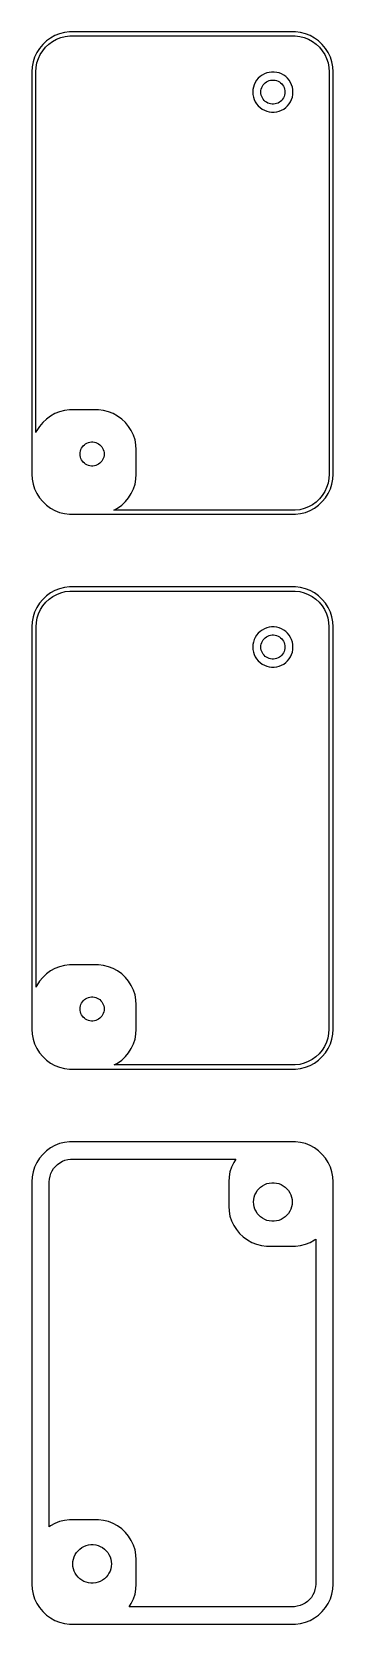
# Model space of a CAD drawing. Header units: metres. Extents: x -19 to 19, y 177 to 375.
import ezdxf

# ---------------------------------------------------------------- set-up
doc = ezdxf.new("R2010")
doc.units = ezdxf.units.M

msp = doc.modelspace()

# ---------------------------------------------------------------- linework, layer by layer
for p, q in [((-16.4291, 374.222), (-16.9371, 373.853)), ((-15.8789, 374.524), (-16.4291, 374.222)), ((-15.2951, 374.755), (-15.8789, 374.524)), ((-15.666, 374.072), (-15.1406, 374.28)), ((-14.6869, 374.911), (-15.2951, 374.755)), ((-15.1406, 374.28), (-14.5932, 374.42)), ((-14.0639, 374.99), (-14.6869, 374.911)), ((-14.5932, 374.42), (-14.0325, 374.491)), ((14.0639, 374.99), (-14.0639, 374.99)), ((-14.0325, 374.491), (14.0325, 374.491)), ((14.0325, 374.491), (14.5932, 374.42)), ((14.6869, 374.911), (14.0639, 374.99)), ((14.5932, 374.42), (15.1406, 374.28)), ((15.2951, 374.755), (14.6869, 374.911)), ((15.1406, 374.28), (15.666, 374.072)), ((15.8789, 374.524), (15.2951, 374.755)), ((16.4291, 374.222), (15.8789, 374.524)), ((16.9371, 373.853), (16.4291, 374.222)), ((-18.1315, 372.409), (-18.3989, 371.841)), ((-17.7951, 372.939), (-18.1315, 372.409)), ((-17.3948, 373.423), (-17.7951, 372.939)), ((-17.6934, 372.168), (-17.3906, 372.645)), ((-16.9371, 373.853), (-17.3948, 373.423)), ((-17.3906, 372.645), (-17.0303, 373.08)), ((-17.0303, 373.08), (-16.6184, 373.467)), ((-16.6184, 373.467), (-16.1612, 373.799)), ((-16.1612, 373.799), (-15.666, 374.072)), ((15.666, 374.072), (16.1612, 373.799)), ((16.1612, 373.799), (16.6184, 373.467)), ((16.6184, 373.467), (17.0303, 373.08)), ((17.3948, 373.423), (16.9371, 373.853)), ((17.0303, 373.08), (17.3906, 372.645)), ((17.3906, 372.645), (17.6934, 372.168)), ((17.7951, 372.939), (17.3948, 373.423)), ((18.1315, 372.409), (17.7951, 372.939)), ((18.3989, 371.841), (18.1315, 372.409)), ((-18.7106, 370.627), (-18.75, 370)), ((-18.5929, 371.243), (-18.7106, 370.627)), ((-18.3989, 371.841), (-18.5929, 371.243)), ((-18.25, 370), (-18.2145, 370.564)), ((-18.2145, 370.564), (-18.1086, 371.119)), ((-18.1086, 371.119), (-17.934, 371.657)), ((-17.934, 371.657), (-17.6934, 372.168)), ((17.6934, 372.168), (17.934, 371.657)), ((17.934, 371.657), (18.1086, 371.119)), ((18.1086, 371.119), (18.2145, 370.564)), ((18.2145, 370.564), (18.25, 370)), ((18.5929, 371.243), (18.3989, 371.841)), ((18.7106, 370.627), (18.5929, 371.243)), ((18.75, 370), (18.7106, 370.627)), ((-18.75, 370), (-18.75, 320)), ((-18.25, 325.157), (-18.25, 370)), ((8.92555, 368.42), (8.82854, 368.122)), ((9.05922, 368.704), (8.92555, 368.42)), ((9.22745, 368.969), (9.05922, 368.704)), ((9.42757, 369.211), (9.22745, 368.969)), ((9.65643, 369.426), (9.42757, 369.211)), ((9.91043, 369.611), (9.65643, 369.426)), ((10.1855, 369.762), (9.91043, 369.611)), ((9.93553, 368.223), (10.0365, 368.382)), ((10.0365, 368.382), (10.1565, 368.527)), ((10.1565, 368.527), (10.2939, 368.656)), ((10.4774, 369.878), (10.1855, 369.762)), ((10.2939, 368.656), (10.4463, 368.766)), ((10.4463, 368.766), (10.6113, 368.857)), ((10.7815, 369.956), (10.4774, 369.878)), ((10.6113, 368.857), (10.7865, 368.927)), ((11.093, 369.995), (10.7815, 369.956)), ((10.7865, 368.927), (10.9689, 368.973)), ((10.9689, 368.973), (11.1558, 368.997)), ((11.407, 369.995), (11.093, 369.995)), ((11.1558, 368.997), (11.3442, 368.997)), ((11.3442, 368.997), (11.5311, 368.973)), ((11.7184, 369.956), (11.407, 369.995)), ((11.5311, 368.973), (11.7135, 368.927)), ((11.7135, 368.927), (11.8887, 368.857)), ((12.0225, 369.878), (11.7184, 369.956)), ((11.8887, 368.857), (12.0537, 368.766)), ((12.3144, 369.762), (12.0225, 369.878)), ((12.0537, 368.766), (12.2061, 368.656)), ((12.2061, 368.656), (12.3434, 368.527)), ((12.5896, 369.611), (12.3144, 369.762)), ((12.3434, 368.527), (12.4635, 368.382)), ((12.4635, 368.382), (12.5645, 368.223)), ((12.8436, 369.426), (12.5896, 369.611)), ((13.0724, 369.211), (12.8436, 369.426)), ((13.2725, 368.969), (13.0724, 369.211)), ((13.4408, 368.704), (13.2725, 368.969)), ((13.5744, 368.42), (13.4408, 368.704)), ((13.6714, 368.122), (13.5744, 368.42)), ((18.25, 370), (18.25, 320)), ((18.75, 320), (18.75, 370)), ((8.7697, 367.813), (8.75, 367.5)), ((8.75, 367.5), (8.7697, 367.187)), ((8.82854, 368.122), (8.7697, 367.813)), ((8.7697, 367.187), (8.82854, 366.878)), ((8.82854, 366.878), (8.92555, 366.58)), ((8.92555, 366.58), (9.05922, 366.296)), ((9.05922, 366.296), (9.22745, 366.031)), ((9.75, 367.5), (9.76183, 367.688)), ((9.76183, 367.312), (9.75, 367.5)), ((9.76183, 367.688), (9.79712, 367.873)), ((9.79712, 367.127), (9.76183, 367.312)), ((9.79712, 367.873), (9.85533, 368.052)), ((9.85533, 366.948), (9.79712, 367.127)), ((9.85533, 368.052), (9.93553, 368.223)), ((9.93553, 366.777), (9.85533, 366.948)), ((10.0365, 366.618), (9.93553, 366.777)), ((10.1565, 366.473), (10.0365, 366.618)), ((10.2939, 366.344), (10.1565, 366.473)), ((10.4463, 366.234), (10.2939, 366.344)), ((12.2061, 366.344), (12.0537, 366.234)), ((12.3434, 366.473), (12.2061, 366.344)), ((12.4635, 366.618), (12.3434, 366.473)), ((12.5645, 366.777), (12.4635, 366.618)), ((12.5645, 368.223), (12.6447, 368.052)), ((12.6447, 366.948), (12.5645, 366.777)), ((12.6447, 368.052), (12.7029, 367.873)), ((12.7029, 367.127), (12.6447, 366.948)), ((12.7029, 367.873), (12.7382, 367.688)), ((12.7382, 367.312), (12.7029, 367.127)), ((12.7382, 367.688), (12.75, 367.5)), ((12.75, 367.5), (12.7382, 367.312)), ((13.2725, 366.031), (13.4408, 366.296)), ((13.4408, 366.296), (13.5744, 366.58)), ((13.5744, 366.58), (13.6714, 366.878)), ((13.7303, 367.813), (13.6714, 368.122)), ((13.6714, 366.878), (13.7303, 367.187)), ((13.75, 367.5), (13.7303, 367.813)), ((13.7303, 367.187), (13.75, 367.5)), ((9.22745, 366.031), (9.42757, 365.789)), ((9.42757, 365.789), (9.65643, 365.574)), ((9.65643, 365.574), (9.91043, 365.389)), ((9.91043, 365.389), (10.1855, 365.238)), ((10.1855, 365.238), (10.4774, 365.122)), ((10.6113, 366.143), (10.4463, 366.234)), ((10.4774, 365.122), (10.7815, 365.044)), ((10.7865, 366.073), (10.6113, 366.143)), ((10.7815, 365.044), (11.093, 365.005)), ((10.9689, 366.027), (10.7865, 366.073)), ((11.1558, 366.003), (10.9689, 366.027)), ((11.093, 365.005), (11.407, 365.005)), ((11.3442, 366.003), (11.1558, 366.003)), ((11.5311, 366.027), (11.3442, 366.003)), ((11.407, 365.005), (11.7184, 365.044)), ((11.7135, 366.073), (11.5311, 366.027)), ((11.8887, 366.143), (11.7135, 366.073)), ((11.7184, 365.044), (12.0225, 365.122)), ((12.0537, 366.234), (11.8887, 366.143)), ((12.0225, 365.122), (12.3144, 365.238)), ((12.3144, 365.238), (12.5896, 365.389)), ((12.5896, 365.389), (12.8436, 365.574)), ((12.8436, 365.574), (13.0724, 365.789)), ((13.0724, 365.789), (13.2725, 366.031)), ((-16.9371, 326.853), (-17.3948, 326.423)), ((-16.4291, 327.222), (-16.9371, 326.853)), ((-15.8789, 327.524), (-16.4291, 327.222)), ((-15.2951, 327.755), (-15.8789, 327.524)), ((-14.6869, 327.911), (-15.2951, 327.755)), ((-14.0639, 327.99), (-14.6869, 327.911)), ((-10.436, 327.99), (-14.0639, 327.99)), ((-9.81308, 327.911), (-10.436, 327.99)), ((-9.20491, 327.755), (-9.81308, 327.911)), ((-8.62109, 327.524), (-9.20491, 327.755)), ((-8.07086, 327.222), (-8.62109, 327.524)), ((-7.56287, 326.853), (-8.07086, 327.222)), ((-7.10515, 326.423), (-7.56287, 326.853)), ((-18.1315, 325.409), (-18.25, 325.157)), ((-17.7951, 325.939), (-18.1315, 325.409)), ((-17.3948, 326.423), (-17.7951, 325.939)), ((-6.70491, 325.939), (-7.10515, 326.423)), ((-6.36845, 325.409), (-6.70491, 325.939)), ((-6.1011, 324.841), (-6.36845, 325.409)), ((-5.90707, 324.243), (-6.1011, 324.841)), ((-12.7382, 322.688), (-12.7029, 322.873)), ((-12.7029, 322.873), (-12.6447, 323.052)), ((-12.6447, 323.052), (-12.5645, 323.223)), ((-12.5645, 323.223), (-12.4635, 323.382)), ((-12.4635, 323.382), (-12.3434, 323.527)), ((-12.3434, 323.527), (-12.2061, 323.656)), ((-12.2061, 323.656), (-12.0537, 323.766)), ((-12.0537, 323.766), (-11.8887, 323.857)), ((-11.8887, 323.857), (-11.7135, 323.927)), ((-11.7135, 323.927), (-11.5311, 323.973)), ((-11.5311, 323.973), (-11.3442, 323.997)), ((-11.3442, 323.997), (-11.1558, 323.997)), ((-11.1558, 323.997), (-10.9689, 323.973)), ((-10.9689, 323.973), (-10.7865, 323.927)), ((-10.7865, 323.927), (-10.6113, 323.857)), ((-10.6113, 323.857), (-10.4463, 323.766)), ((-10.4463, 323.766), (-10.2939, 323.656)), ((-10.2939, 323.656), (-10.1565, 323.527)), ((-10.1565, 323.527), (-10.0365, 323.382)), ((-10.0365, 323.382), (-9.93553, 323.223)), ((-9.93553, 323.223), (-9.85533, 323.052)), ((-9.85533, 323.052), (-9.79712, 322.873)), ((-9.79712, 322.873), (-9.76183, 322.688)), ((-5.78941, 323.627), (-5.90707, 324.243)), ((-5.75, 323), (-5.78941, 323.627)), ((-5.75, 320), (-5.75, 323)), ((-12.75, 322.5), (-12.7382, 322.688)), ((-12.7382, 322.312), (-12.75, 322.5)), ((-12.7029, 322.127), (-12.7382, 322.312)), ((-12.6447, 321.948), (-12.7029, 322.127)), ((-12.5645, 321.777), (-12.6447, 321.948)), ((-12.4635, 321.618), (-12.5645, 321.777)), ((-12.3434, 321.473), (-12.4635, 321.618)), ((-12.2061, 321.344), (-12.3434, 321.473)), ((-12.0537, 321.234), (-12.2061, 321.344)), ((-11.8887, 321.143), (-12.0537, 321.234)), ((-11.7135, 321.073), (-11.8887, 321.143)), ((-11.5311, 321.027), (-11.7135, 321.073)), ((-11.3442, 321.003), (-11.5311, 321.027)), ((-11.1558, 321.003), (-11.3442, 321.003)), ((-10.9689, 321.027), (-11.1558, 321.003)), ((-10.7865, 321.073), (-10.9689, 321.027)), ((-10.6113, 321.143), (-10.7865, 321.073)), ((-10.4463, 321.234), (-10.6113, 321.143)), ((-10.2939, 321.344), (-10.4463, 321.234)), ((-10.1565, 321.473), (-10.2939, 321.344)), ((-10.0365, 321.618), (-10.1565, 321.473)), ((-9.93553, 321.777), (-10.0365, 321.618)), ((-9.85533, 321.948), (-9.93553, 321.777)), ((-9.79712, 322.127), (-9.85533, 321.948)), ((-9.76183, 322.312), (-9.79712, 322.127)), ((-9.76183, 322.688), (-9.75, 322.5)), ((-9.75, 322.5), (-9.76183, 322.312)), ((-18.75, 320), (-18.7106, 319.373)), ((-18.7106, 319.373), (-18.5929, 318.757)), ((-18.5929, 318.757), (-18.3989, 318.159)), ((-6.1011, 318.159), (-5.90707, 318.757)), ((-5.90707, 318.757), (-5.78941, 319.373)), ((-5.78941, 319.373), (-5.75, 320)), ((18.1086, 318.881), (17.934, 318.343)), ((18.2145, 319.436), (18.1086, 318.881)), ((18.25, 320), (18.2145, 319.436)), ((18.3989, 318.159), (18.5929, 318.757)), ((18.5929, 318.757), (18.7106, 319.373)), ((18.7106, 319.373), (18.75, 320)), ((-18.3989, 318.159), (-18.1315, 317.591)), ((-18.1315, 317.591), (-17.7951, 317.061)), ((-17.7951, 317.061), (-17.3948, 316.577)), ((-7.10515, 316.577), (-6.70491, 317.061)), ((-6.70491, 317.061), (-6.36845, 317.591)), ((-6.36845, 317.591), (-6.1011, 318.159)), ((17.0303, 316.92), (16.6184, 316.533)), ((17.3906, 317.355), (17.0303, 316.92)), ((17.6934, 317.832), (17.3906, 317.355)), ((17.3948, 316.577), (17.7951, 317.061)), ((17.934, 318.343), (17.6934, 317.832)), ((17.7951, 317.061), (18.1315, 317.591)), ((18.1315, 317.591), (18.3989, 318.159)), ((-17.3948, 316.577), (-16.9371, 316.147)), ((-16.9371, 316.147), (-16.4291, 315.778)), ((-16.4291, 315.778), (-15.8789, 315.476)), ((-15.8789, 315.476), (-15.2951, 315.245)), ((-15.2951, 315.245), (-14.6869, 315.089)), ((-14.6869, 315.089), (-14.0639, 315.01)), ((-14.0639, 315.01), (14.0639, 315.01)), ((-8.56104, 315.509), (-8.07086, 315.778)), ((14.0325, 315.509), (-8.56104, 315.509)), ((-8.07086, 315.778), (-7.56287, 316.147)), ((-7.56287, 316.147), (-7.10515, 316.577)), ((14.5932, 315.58), (14.0325, 315.509)), ((14.0639, 315.01), (14.6869, 315.089)), ((15.1406, 315.72), (14.5932, 315.58)), ((14.6869, 315.089), (15.2951, 315.245)), ((15.666, 315.928), (15.1406, 315.72)), ((15.2951, 315.245), (15.8789, 315.476)), ((16.1612, 316.201), (15.666, 315.928)), ((15.8789, 315.476), (16.4291, 315.778)), ((16.6184, 316.533), (16.1612, 316.201)), ((16.4291, 315.778), (16.9371, 316.147)), ((16.9371, 316.147), (17.3948, 316.577)), ((-16.4291, 305.222), (-16.9371, 304.853)), ((-15.8789, 305.524), (-16.4291, 305.222)), ((-16.1444, 304.773), (-15.6526, 305.043)), ((-15.2951, 305.755), (-15.8789, 305.524)), ((-15.6526, 305.043), (-15.1308, 305.25)), ((-14.6869, 305.911), (-15.2951, 305.755)), ((-15.1308, 305.25), (-14.5873, 305.389)), ((-14.0639, 305.99), (-14.6869, 305.911)), ((-14.5873, 305.389), (-14.0306, 305.46)), ((14.0639, 305.99), (-14.0639, 305.99)), ((-14.0306, 305.46), (14.0306, 305.46)), ((14.0306, 305.46), (14.5873, 305.389)), ((14.6869, 305.911), (14.0639, 305.99)), ((14.5873, 305.389), (15.1308, 305.25)), ((15.2951, 305.755), (14.6869, 305.911)), ((15.1308, 305.25), (15.6526, 305.043)), ((15.8789, 305.524), (15.2951, 305.755)), ((15.6526, 305.043), (16.1444, 304.773)), ((16.4291, 305.222), (15.8789, 305.524)), ((16.9371, 304.853), (16.4291, 305.222)), ((-18.1315, 303.409), (-18.3989, 302.841)), ((-17.7951, 303.939), (-18.1315, 303.409)), ((-17.9047, 302.645), (-17.6658, 303.153)), ((-17.3948, 304.423), (-17.7951, 303.939)), ((-17.6658, 303.153), (-17.3651, 303.627)), ((-16.9371, 304.853), (-17.3948, 304.423)), ((-17.3651, 303.627), (-17.0074, 304.059)), ((-17.0074, 304.059), (-16.5983, 304.443)), ((-16.5983, 304.443), (-16.1444, 304.773)), ((16.1444, 304.773), (16.5983, 304.443)), ((16.5983, 304.443), (17.0074, 304.059)), ((17.3948, 304.423), (16.9371, 304.853)), ((17.0074, 304.059), (17.3651, 303.627)), ((17.3651, 303.627), (17.6658, 303.153)), ((17.7951, 303.939), (17.3948, 304.423)), ((17.6658, 303.153), (17.9047, 302.645)), ((18.1315, 303.409), (17.7951, 303.939)), ((18.3989, 302.841), (18.1315, 303.409)), ((-18.7106, 301.627), (-18.75, 301)), ((-18.75, 301), (-18.75, 251)), ((-18.5929, 302.243), (-18.7106, 301.627)), ((-18.3989, 302.841), (-18.5929, 302.243)), ((-18.2185, 301), (-18.1833, 301.56)), ((-18.2185, 256.224), (-18.2185, 301)), ((-18.1833, 301.56), (-18.0782, 302.111)), ((-18.0782, 302.111), (-17.9047, 302.645)), ((10.7815, 300.956), (10.4774, 300.878)), ((11.093, 300.995), (10.7815, 300.956)), ((11.407, 300.995), (11.093, 300.995)), ((11.7184, 300.956), (11.407, 300.995)), ((12.0225, 300.878), (11.7184, 300.956)), ((17.9047, 302.645), (18.0782, 302.111)), ((18.0782, 302.111), (18.1833, 301.56)), ((18.1833, 301.56), (18.2185, 301)), ((18.2185, 301), (18.2185, 251)), ((18.5929, 302.243), (18.3989, 302.841)), ((18.7106, 301.627), (18.5929, 302.243)), ((18.75, 301), (18.7106, 301.627)), ((18.75, 251), (18.75, 301)), ((8.82854, 299.122), (8.7697, 298.813)), ((8.92555, 299.42), (8.82854, 299.122)), ((9.05922, 299.704), (8.92555, 299.42)), ((9.22745, 299.969), (9.05922, 299.704)), ((9.42757, 300.211), (9.22745, 299.969)), ((9.65643, 300.426), (9.42757, 300.211)), ((9.91043, 300.611), (9.65643, 300.426)), ((9.79712, 298.873), (9.85533, 299.052)), ((9.85533, 299.052), (9.93553, 299.223)), ((10.1855, 300.762), (9.91043, 300.611)), ((9.93553, 299.223), (10.0365, 299.382)), ((10.0365, 299.382), (10.1565, 299.527)), ((10.1565, 299.527), (10.2939, 299.656)), ((10.4774, 300.878), (10.1855, 300.762)), ((10.2939, 299.656), (10.4463, 299.766)), ((10.4463, 299.766), (10.6113, 299.857)), ((10.6113, 299.857), (10.7865, 299.927)), ((10.7865, 299.927), (10.9689, 299.973)), ((10.9689, 299.973), (11.1558, 299.997)), ((11.1558, 299.997), (11.3442, 299.997)), ((11.3442, 299.997), (11.5311, 299.973)), ((11.5311, 299.973), (11.7135, 299.927)), ((11.7135, 299.927), (11.8887, 299.857)), ((11.8887, 299.857), (12.0537, 299.766)), ((12.3144, 300.762), (12.0225, 300.878)), ((12.0537, 299.766), (12.2061, 299.656)), ((12.2061, 299.656), (12.3434, 299.527)), ((12.5896, 300.611), (12.3144, 300.762)), ((12.3434, 299.527), (12.4635, 299.382)), ((12.4635, 299.382), (12.5645, 299.223)), ((12.5645, 299.223), (12.6447, 299.052)), ((12.8436, 300.426), (12.5896, 300.611)), ((12.6447, 299.052), (12.7029, 298.873)), ((13.0724, 300.211), (12.8436, 300.426)), ((13.2725, 299.969), (13.0724, 300.211)), ((13.4408, 299.704), (13.2725, 299.969)), ((13.5744, 299.42), (13.4408, 299.704)), ((13.6714, 299.122), (13.5744, 299.42)), ((13.7303, 298.813), (13.6714, 299.122)), ((8.7697, 298.813), (8.75, 298.5)), ((8.75, 298.5), (8.7697, 298.187)), ((8.7697, 298.187), (8.82854, 297.878)), ((8.82854, 297.878), (8.92555, 297.58)), ((8.92555, 297.58), (9.05922, 297.296)), ((9.05922, 297.296), (9.22745, 297.031)), ((9.22745, 297.031), (9.42757, 296.789)), ((9.75, 298.5), (9.76183, 298.688)), ((9.76183, 298.312), (9.75, 298.5)), ((9.76183, 298.688), (9.79712, 298.873)), ((9.79712, 298.127), (9.76183, 298.312)), ((9.85533, 297.948), (9.79712, 298.127)), ((9.93553, 297.777), (9.85533, 297.948)), ((10.0365, 297.618), (9.93553, 297.777)), ((10.1565, 297.473), (10.0365, 297.618)), ((10.2939, 297.344), (10.1565, 297.473)), ((10.4463, 297.234), (10.2939, 297.344)), ((10.6113, 297.143), (10.4463, 297.234)), ((10.7865, 297.073), (10.6113, 297.143)), ((10.9689, 297.027), (10.7865, 297.073)), ((11.1558, 297.003), (10.9689, 297.027)), ((11.3442, 297.003), (11.1558, 297.003)), ((11.5311, 297.027), (11.3442, 297.003)), ((11.7135, 297.073), (11.5311, 297.027)), ((11.8887, 297.143), (11.7135, 297.073)), ((12.0537, 297.234), (11.8887, 297.143)), ((12.2061, 297.344), (12.0537, 297.234)), ((12.3434, 297.473), (12.2061, 297.344)), ((12.4635, 297.618), (12.3434, 297.473)), ((12.5645, 297.777), (12.4635, 297.618)), ((12.6447, 297.948), (12.5645, 297.777)), ((12.7029, 298.127), (12.6447, 297.948)), ((12.7029, 298.873), (12.7382, 298.688)), ((12.7382, 298.312), (12.7029, 298.127)), ((12.7382, 298.688), (12.75, 298.5)), ((12.75, 298.5), (12.7382, 298.312)), ((13.0724, 296.789), (13.2725, 297.031)), ((13.2725, 297.031), (13.4408, 297.296)), ((13.4408, 297.296), (13.5744, 297.58)), ((13.5744, 297.58), (13.6714, 297.878)), ((13.6714, 297.878), (13.7303, 298.187)), ((13.75, 298.5), (13.7303, 298.813)), ((13.7303, 298.187), (13.75, 298.5)), ((9.42757, 296.789), (9.65643, 296.574)), ((9.65643, 296.574), (9.91043, 296.389)), ((9.91043, 296.389), (10.1855, 296.238)), ((10.1855, 296.238), (10.4774, 296.122)), ((10.4774, 296.122), (10.7815, 296.044)), ((10.7815, 296.044), (11.093, 296.005)), ((11.093, 296.005), (11.407, 296.005)), ((11.407, 296.005), (11.7184, 296.044)), ((11.7184, 296.044), (12.0225, 296.122)), ((12.0225, 296.122), (12.3144, 296.238)), ((12.3144, 296.238), (12.5896, 296.389)), ((12.5896, 296.389), (12.8436, 296.574)), ((12.8436, 296.574), (13.0724, 296.789)), ((-17.3948, 257.423), (-17.7951, 256.939)), ((-16.9371, 257.853), (-17.3948, 257.423)), ((-16.4291, 258.222), (-16.9371, 257.853)), ((-15.8789, 258.524), (-16.4291, 258.222)), ((-15.2951, 258.755), (-15.8789, 258.524)), ((-14.6869, 258.911), (-15.2951, 258.755)), ((-14.0639, 258.99), (-14.6869, 258.911)), ((-10.436, 258.99), (-14.0639, 258.99)), ((-9.81308, 258.911), (-10.436, 258.99)), ((-9.20491, 258.755), (-9.81308, 258.911)), ((-8.62109, 258.524), (-9.20491, 258.755)), ((-8.07086, 258.222), (-8.62109, 258.524)), ((-7.56287, 257.853), (-8.07086, 258.222)), ((-7.10515, 257.423), (-7.56287, 257.853)), ((-6.70491, 256.939), (-7.10515, 257.423)), ((-18.1315, 256.409), (-18.2185, 256.224)), ((-17.7951, 256.939), (-18.1315, 256.409)), ((-6.36845, 256.409), (-6.70491, 256.939)), ((-6.1011, 255.841), (-6.36845, 256.409)), ((-5.90707, 255.243), (-6.1011, 255.841)), ((-12.75, 253.5), (-12.7382, 253.688)), ((-12.7382, 253.312), (-12.75, 253.5)), ((-12.7382, 253.688), (-12.7029, 253.873)), ((-12.7029, 253.873), (-12.6447, 254.052)), ((-12.6447, 254.052), (-12.5645, 254.223)), ((-12.5645, 254.223), (-12.4635, 254.382)), ((-12.4635, 254.382), (-12.3434, 254.527)), ((-12.3434, 254.527), (-12.2061, 254.656)), ((-12.2061, 254.656), (-12.0537, 254.766)), ((-12.0537, 254.766), (-11.8887, 254.857)), ((-11.8887, 254.857), (-11.7135, 254.927)), ((-11.7135, 254.927), (-11.5311, 254.973)), ((-11.5311, 254.973), (-11.3442, 254.997)), ((-11.3442, 254.997), (-11.1558, 254.997)), ((-11.1558, 254.997), (-10.9689, 254.973)), ((-10.9689, 254.973), (-10.7865, 254.927)), ((-10.7865, 254.927), (-10.6113, 254.857)), ((-10.6113, 254.857), (-10.4463, 254.766)), ((-10.4463, 254.766), (-10.2939, 254.656)), ((-10.2939, 254.656), (-10.1565, 254.527)), ((-10.1565, 254.527), (-10.0365, 254.382)), ((-10.0365, 254.382), (-9.93553, 254.223)), ((-9.93553, 254.223), (-9.85533, 254.052)), ((-9.85533, 254.052), (-9.79712, 253.873)), ((-9.79712, 253.873), (-9.76183, 253.688)), ((-9.76183, 253.688), (-9.75, 253.5)), ((-9.75, 253.5), (-9.76183, 253.312)), ((-5.78941, 254.627), (-5.90707, 255.243)), ((-5.75, 254), (-5.78941, 254.627)), ((-5.75, 251), (-5.75, 254)), ((-12.7029, 253.127), (-12.7382, 253.312)), ((-12.6447, 252.948), (-12.7029, 253.127)), ((-12.5645, 252.777), (-12.6447, 252.948)), ((-12.4635, 252.618), (-12.5645, 252.777)), ((-12.3434, 252.473), (-12.4635, 252.618)), ((-12.2061, 252.344), (-12.3434, 252.473)), ((-12.0537, 252.234), (-12.2061, 252.344)), ((-11.8887, 252.143), (-12.0537, 252.234)), ((-11.7135, 252.073), (-11.8887, 252.143)), ((-11.5311, 252.027), (-11.7135, 252.073)), ((-11.3442, 252.003), (-11.5311, 252.027)), ((-11.1558, 252.003), (-11.3442, 252.003)), ((-10.9689, 252.027), (-11.1558, 252.003)), ((-10.7865, 252.073), (-10.9689, 252.027)), ((-10.6113, 252.143), (-10.7865, 252.073)), ((-10.4463, 252.234), (-10.6113, 252.143)), ((-10.2939, 252.344), (-10.4463, 252.234)), ((-10.1565, 252.473), (-10.2939, 252.344)), ((-10.0365, 252.618), (-10.1565, 252.473)), ((-9.93553, 252.777), (-10.0365, 252.618)), ((-9.85533, 252.948), (-9.93553, 252.777)), ((-9.79712, 253.127), (-9.85533, 252.948)), ((-9.76183, 253.312), (-9.79712, 253.127)), ((-18.75, 251), (-18.7106, 250.373)), ((-18.7106, 250.373), (-18.5929, 249.757)), ((-18.5929, 249.757), (-18.3989, 249.159)), ((-6.1011, 249.159), (-5.90707, 249.757)), ((-5.90707, 249.757), (-5.78941, 250.373)), ((-5.78941, 250.373), (-5.75, 251)), ((18.0782, 249.889), (17.9047, 249.355)), ((18.1833, 250.44), (18.0782, 249.889)), ((18.2185, 251), (18.1833, 250.44)), ((18.3989, 249.159), (18.5929, 249.757)), ((18.5929, 249.757), (18.7106, 250.373)), ((18.7106, 250.373), (18.75, 251)), ((-18.3989, 249.159), (-18.1315, 248.591)), ((-18.1315, 248.591), (-17.7951, 248.061)), ((-17.7951, 248.061), (-17.3948, 247.577)), ((-17.3948, 247.577), (-16.9371, 247.147)), ((-7.56287, 247.147), (-7.10515, 247.577)), ((-7.10515, 247.577), (-6.70491, 248.061)), ((-6.70491, 248.061), (-6.36845, 248.591)), ((-6.36845, 248.591), (-6.1011, 249.159)), ((16.5983, 247.557), (16.1444, 247.227)), ((17.0074, 247.941), (16.5983, 247.557)), ((16.9371, 247.147), (17.3948, 247.577)), ((17.3651, 248.373), (17.0074, 247.941)), ((17.6658, 248.847), (17.3651, 248.373)), ((17.3948, 247.577), (17.7951, 248.061)), ((17.9047, 249.355), (17.6658, 248.847)), ((17.7951, 248.061), (18.1315, 248.591)), ((18.1315, 248.591), (18.3989, 249.159)), ((-16.9371, 247.147), (-16.4291, 246.778)), ((-16.4291, 246.778), (-15.8789, 246.476)), ((-15.8789, 246.476), (-15.2951, 246.245)), ((-15.2951, 246.245), (-14.6869, 246.089)), ((-14.6869, 246.089), (-14.0639, 246.01)), ((-14.0639, 246.01), (14.0639, 246.01)), ((-8.50392, 246.54), (-8.07086, 246.778)), ((14.0306, 246.54), (-8.50392, 246.54)), ((-8.07086, 246.778), (-7.56287, 247.147)), ((14.5873, 246.611), (14.0306, 246.54)), ((14.0639, 246.01), (14.6869, 246.089)), ((15.1308, 246.75), (14.5873, 246.611)), ((14.6869, 246.089), (15.2951, 246.245)), ((15.6526, 246.957), (15.1308, 246.75)), ((15.2951, 246.245), (15.8789, 246.476)), ((16.1444, 247.227), (15.6526, 246.957)), ((15.8789, 246.476), (16.4291, 246.778)), ((16.4291, 246.778), (16.9371, 247.147)), ((-16.9371, 235.853), (-17.3948, 235.423)), ((-16.4291, 236.222), (-16.9371, 235.853)), ((-15.8789, 236.524), (-16.4291, 236.222)), ((-15.2951, 236.755), (-15.8789, 236.524)), ((-14.6869, 236.911), (-15.2951, 236.755)), ((-14.0639, 236.99), (-14.6869, 236.911)), ((14.0639, 236.99), (-14.0639, 236.99)), ((14.6869, 236.911), (14.0639, 236.99)), ((15.2951, 236.755), (14.6869, 236.911)), ((15.8789, 236.524), (15.2951, 236.755)), ((16.4291, 236.222), (15.8789, 236.524)), ((16.9371, 235.853), (16.4291, 236.222)), ((17.3948, 235.423), (16.9371, 235.853)), ((-18.3989, 233.841), (-18.5929, 233.243)), ((-18.1315, 234.409), (-18.3989, 233.841)), ((-17.7951, 234.939), (-18.1315, 234.409)), ((-17.3948, 235.423), (-17.7951, 234.939)), ((-16.2242, 233.36), (-16.0342, 233.66)), ((-16.0342, 233.66), (-15.8082, 233.933)), ((-15.8082, 233.933), (-15.5497, 234.175)), ((-15.5497, 234.175), (-15.2628, 234.384)), ((-15.2628, 234.384), (-14.9521, 234.555)), ((-14.9521, 234.555), (-14.6225, 234.685)), ((-14.6225, 234.685), (-14.2791, 234.773)), ((-14.2791, 234.773), (-13.9273, 234.818)), ((-13.9273, 234.818), (6.62805, 234.818)), ((6.1011, 233.841), (5.90707, 233.243)), ((6.36845, 234.409), (6.1011, 233.841)), ((6.62805, 234.818), (6.36845, 234.409)), ((17.7951, 234.939), (17.3948, 235.423)), ((18.1315, 234.409), (17.7951, 234.939)), ((18.3989, 233.841), (18.1315, 234.409)), ((18.5929, 233.243), (18.3989, 233.841)), ((-18.7106, 232.627), (-18.75, 232)), ((-18.75, 232), (-18.75, 182)), ((-18.5929, 233.243), (-18.7106, 232.627)), ((-16.5734, 232), (-16.5511, 232.354)), ((-16.5734, 189.117), (-16.5734, 232)), ((-16.5511, 232.354), (-16.4847, 232.702)), ((-16.4847, 232.702), (-16.3751, 233.039)), ((-16.3751, 233.039), (-16.2242, 233.36)), ((5.78941, 232.627), (5.75, 232)), ((5.75, 232), (5.75, 229)), ((5.90707, 233.243), (5.78941, 232.627)), ((9.964, 231.526), (10.2281, 231.672)), ((10.2281, 231.672), (10.5083, 231.783)), ((10.5083, 231.783), (10.8003, 231.857)), ((10.8003, 231.857), (11.0993, 231.895)), ((11.0993, 231.895), (11.4007, 231.895)), ((11.4007, 231.895), (11.6997, 231.857)), ((11.6997, 231.857), (11.9916, 231.783)), ((11.9916, 231.783), (12.2719, 231.672)), ((12.2719, 231.672), (12.536, 231.526)), ((18.7106, 232.627), (18.5929, 233.243)), ((18.75, 232), (18.7106, 232.627)), ((18.75, 182), (18.75, 232)), ((8.84999, 229.5), (8.86891, 229.801)), ((8.86891, 229.801), (8.9254, 230.097)), ((8.9254, 230.097), (9.01852, 230.383)), ((9.01852, 230.383), (9.14685, 230.656)), ((9.14685, 230.656), (9.30835, 230.911)), ((9.30835, 230.911), (9.50047, 231.143)), ((9.50047, 231.143), (9.72017, 231.349)), ((9.72017, 231.349), (9.964, 231.526)), ((12.536, 231.526), (12.7798, 231.349)), ((12.7798, 231.349), (12.9995, 231.143)), ((12.9995, 231.143), (13.1916, 230.911)), ((13.1916, 230.911), (13.3531, 230.656)), ((13.3531, 230.656), (13.4815, 230.383)), ((13.4815, 230.383), (13.5746, 230.097)), ((13.5746, 230.097), (13.6311, 229.801)), ((13.6311, 229.801), (13.65, 229.5)), ((5.75, 229), (5.78941, 228.373)), ((5.78941, 228.373), (5.90707, 227.757)), ((5.90707, 227.757), (6.1011, 227.159)), ((8.86891, 229.199), (8.84999, 229.5)), ((8.9254, 228.903), (8.86891, 229.199)), ((9.01852, 228.617), (8.9254, 228.903)), ((9.14685, 228.344), (9.01852, 228.617)), ((9.30835, 228.089), (9.14685, 228.344)), ((9.50047, 227.857), (9.30835, 228.089)), ((9.72017, 227.651), (9.50047, 227.857)), ((12.9995, 227.857), (12.7798, 227.651)), ((13.1916, 228.089), (12.9995, 227.857)), ((13.3531, 228.344), (13.1916, 228.089)), ((13.4815, 228.617), (13.3531, 228.344)), ((13.5746, 228.903), (13.4815, 228.617)), ((13.6311, 229.199), (13.5746, 228.903)), ((13.65, 229.5), (13.6311, 229.199)), ((6.1011, 227.159), (6.36845, 226.591)), ((6.36845, 226.591), (6.70491, 226.061)), ((6.70491, 226.061), (7.10515, 225.577)), ((9.964, 227.474), (9.72017, 227.651)), ((10.2281, 227.328), (9.964, 227.474)), ((10.5083, 227.217), (10.2281, 227.328)), ((10.8003, 227.143), (10.5083, 227.217)), ((11.0993, 227.105), (10.8003, 227.143)), ((11.4007, 227.105), (11.0993, 227.105)), ((11.6997, 227.143), (11.4007, 227.105)), ((11.9916, 227.217), (11.6997, 227.143)), ((12.2719, 227.328), (11.9916, 227.217)), ((12.536, 227.474), (12.2719, 227.328)), ((12.7798, 227.651), (12.536, 227.474)), ((7.10515, 225.577), (7.56287, 225.147)), ((7.56287, 225.147), (8.07086, 224.778)), ((8.07086, 224.778), (8.62109, 224.476)), ((8.62109, 224.476), (9.20491, 224.245)), ((9.20491, 224.245), (9.81308, 224.089)), ((9.81308, 224.089), (10.436, 224.01)), ((10.436, 224.01), (14.0639, 224.01)), ((14.0639, 224.01), (14.6869, 224.089)), ((14.6869, 224.089), (15.2951, 224.245)), ((15.2951, 224.245), (15.8789, 224.476)), ((15.8789, 224.476), (16.4291, 224.778)), ((16.4291, 224.778), (16.5734, 224.883)), ((16.5734, 224.883), (16.5734, 182)), ((-16.4291, 189.222), (-16.5734, 189.117)), ((-15.8789, 189.524), (-16.4291, 189.222)), ((-15.2951, 189.755), (-15.8789, 189.524)), ((-14.6869, 189.911), (-15.2951, 189.755)), ((-14.0639, 189.99), (-14.6869, 189.911)), ((-10.436, 189.99), (-14.0639, 189.99)), ((-9.81308, 189.911), (-10.436, 189.99)), ((-9.20491, 189.755), (-9.81308, 189.911)), ((-8.62109, 189.524), (-9.20491, 189.755)), ((-8.07086, 189.222), (-8.62109, 189.524)), ((-7.56287, 188.853), (-8.07086, 189.222)), ((-7.10515, 188.423), (-7.56287, 188.853)), ((-6.70491, 187.939), (-7.10515, 188.423)), ((-13.1916, 185.911), (-12.9995, 186.143)), ((-12.9995, 186.143), (-12.7798, 186.349)), ((-12.7798, 186.349), (-12.536, 186.526)), ((-12.536, 186.526), (-12.2719, 186.672)), ((-12.2719, 186.672), (-11.9916, 186.783)), ((-11.9916, 186.783), (-11.6997, 186.857)), ((-11.6997, 186.857), (-11.4007, 186.895)), ((-11.4007, 186.895), (-11.0993, 186.895)), ((-11.0993, 186.895), (-10.8003, 186.857)), ((-10.8003, 186.857), (-10.5083, 186.783)), ((-10.5083, 186.783), (-10.2281, 186.672)), ((-10.2281, 186.672), (-9.964, 186.526)), ((-9.964, 186.526), (-9.72017, 186.349)), ((-9.72017, 186.349), (-9.50047, 186.143)), ((-9.50047, 186.143), (-9.30835, 185.911)), ((-6.36845, 187.409), (-6.70491, 187.939)), ((-6.1011, 186.841), (-6.36845, 187.409)), ((-5.90707, 186.243), (-6.1011, 186.841)), ((-5.78941, 185.627), (-5.90707, 186.243)), ((-13.65, 184.5), (-13.6311, 184.801)), ((-13.6311, 184.199), (-13.65, 184.5)), ((-13.6311, 184.801), (-13.5746, 185.097)), ((-13.5746, 183.903), (-13.6311, 184.199)), ((-13.5746, 185.097), (-13.4815, 185.383)), ((-13.4815, 185.383), (-13.3531, 185.656)), ((-13.3531, 185.656), (-13.1916, 185.911)), ((-9.30835, 185.911), (-9.14685, 185.656)), ((-9.14685, 185.656), (-9.01852, 185.383)), ((-9.01852, 185.383), (-8.9254, 185.097)), ((-8.9254, 185.097), (-8.86891, 184.801)), ((-8.86891, 184.199), (-8.9254, 183.903)), ((-8.86891, 184.801), (-8.84999, 184.5)), ((-8.84999, 184.5), (-8.86891, 184.199)), ((-5.75, 185), (-5.78941, 185.627)), ((-5.75, 182), (-5.75, 185)), ((-13.4815, 183.617), (-13.5746, 183.903)), ((-13.3531, 183.344), (-13.4815, 183.617)), ((-13.1916, 183.089), (-13.3531, 183.344)), ((-12.9995, 182.857), (-13.1916, 183.089)), ((-12.7798, 182.651), (-12.9995, 182.857)), ((-12.536, 182.474), (-12.7798, 182.651)), ((-12.2719, 182.328), (-12.536, 182.474)), ((-11.9916, 182.217), (-12.2719, 182.328)), ((-11.6997, 182.143), (-11.9916, 182.217)), ((-11.4007, 182.105), (-11.6997, 182.143)), ((-10.8003, 182.143), (-11.0993, 182.105)), ((-10.5083, 182.217), (-10.8003, 182.143)), ((-10.2281, 182.328), (-10.5083, 182.217)), ((-9.964, 182.474), (-10.2281, 182.328)), ((-9.72017, 182.651), (-9.964, 182.474)), ((-9.50047, 182.857), (-9.72017, 182.651)), ((-9.30835, 183.089), (-9.50047, 182.857)), ((-9.14685, 183.344), (-9.30835, 183.089)), ((-9.01852, 183.617), (-9.14685, 183.344)), ((-8.9254, 183.903), (-9.01852, 183.617)), ((-18.75, 182), (-18.7106, 181.373)), ((-18.7106, 181.373), (-18.5929, 180.757)), ((-18.5929, 180.757), (-18.3989, 180.159)), ((-11.0993, 182.105), (-11.4007, 182.105)), ((-6.1011, 180.159), (-5.90707, 180.757)), ((-5.90707, 180.757), (-5.78941, 181.373)), ((-5.78941, 181.373), (-5.75, 182)), ((16.0342, 180.34), (15.8082, 180.067)), ((16.2242, 180.64), (16.0342, 180.34)), ((16.3751, 180.961), (16.2242, 180.64)), ((16.4847, 181.298), (16.3751, 180.961)), ((16.5511, 181.646), (16.4847, 181.298)), ((16.5734, 182), (16.5511, 181.646)), ((18.3989, 180.159), (18.5929, 180.757)), ((18.5929, 180.757), (18.7106, 181.373)), ((18.7106, 181.373), (18.75, 182)), ((-18.3989, 180.159), (-18.1315, 179.591)), ((-18.1315, 179.591), (-17.7951, 179.061)), ((-17.7951, 179.061), (-17.3948, 178.577)), ((-17.3948, 178.577), (-16.9371, 178.147)), ((-6.62805, 179.182), (-6.36845, 179.591)), ((13.9273, 179.182), (-6.62805, 179.182)), ((-6.36845, 179.591), (-6.1011, 180.159)), ((14.2791, 179.227), (13.9273, 179.182)), ((14.6225, 179.315), (14.2791, 179.227)), ((14.9521, 179.445), (14.6225, 179.315)), ((15.2628, 179.616), (14.9521, 179.445)), ((15.5497, 179.825), (15.2628, 179.616)), ((15.8082, 180.067), (15.5497, 179.825)), ((16.9371, 178.147), (17.3948, 178.577)), ((17.3948, 178.577), (17.7951, 179.061)), ((17.7951, 179.061), (18.1315, 179.591)), ((18.1315, 179.591), (18.3989, 180.159)), ((-16.9371, 178.147), (-16.4291, 177.778)), ((-16.4291, 177.778), (-15.8789, 177.476)), ((-15.8789, 177.476), (-15.2951, 177.245)), ((-15.2951, 177.245), (-14.6869, 177.089)), ((-14.6869, 177.089), (-14.0639, 177.01)), ((-14.0639, 177.01), (14.0639, 177.01)), ((14.0639, 177.01), (14.6869, 177.089)), ((14.6869, 177.089), (15.2951, 177.245)), ((15.2951, 177.245), (15.8789, 177.476)), ((15.8789, 177.476), (16.4291, 177.778)), ((16.4291, 177.778), (16.9371, 178.147))]:
    msp.add_line(p, q)

doc.saveas('drawing.dxf')
